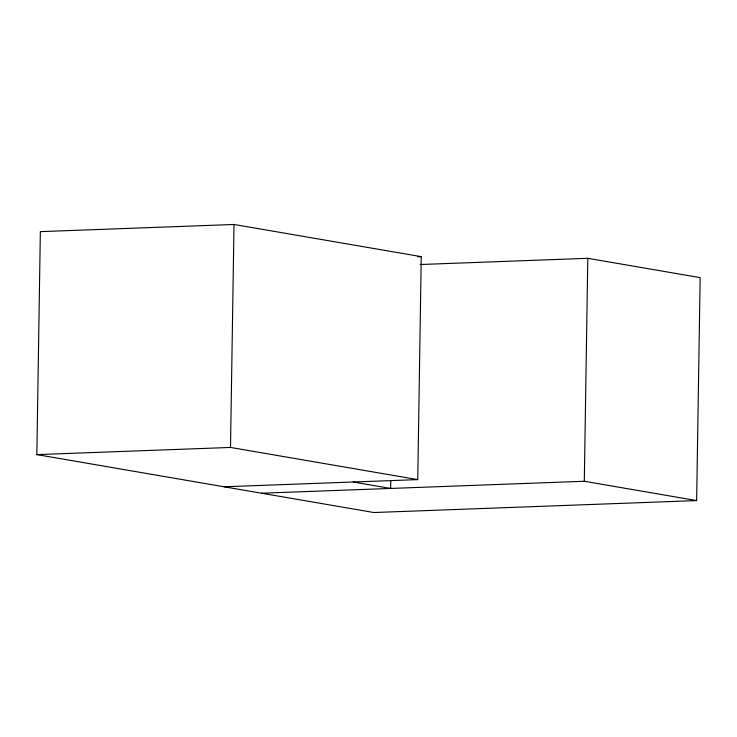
<?xml version="1.0" encoding="UTF-8"?>
<svg xmlns="http://www.w3.org/2000/svg" width="737" height="737" viewBox="0 0 737 737"><rect width="100%" height="100%" fill="white"/><g stroke="black" fill="none" stroke-linecap="round" stroke-linejoin="round"><path stroke-width="1.11" d="M420.108 264.519L587.804 258.309L700.15 277.619L696.649 500.58L373.88 512.528L36.85 454.609L40.351 231.639L234.016 224.472L421.251 256.651L417.75 479.612L224.094 486.779M417.75 479.612L230.506 447.442L234.016 224.472M390.767 480.395L390.647 488.438L353.198 482.007M696.649 500.58L584.303 481.27L587.804 258.309M417.815 256.78L421.251 256.651M36.85 454.609L230.506 447.442M261.534 493.219L584.303 481.27"/></g></svg>
